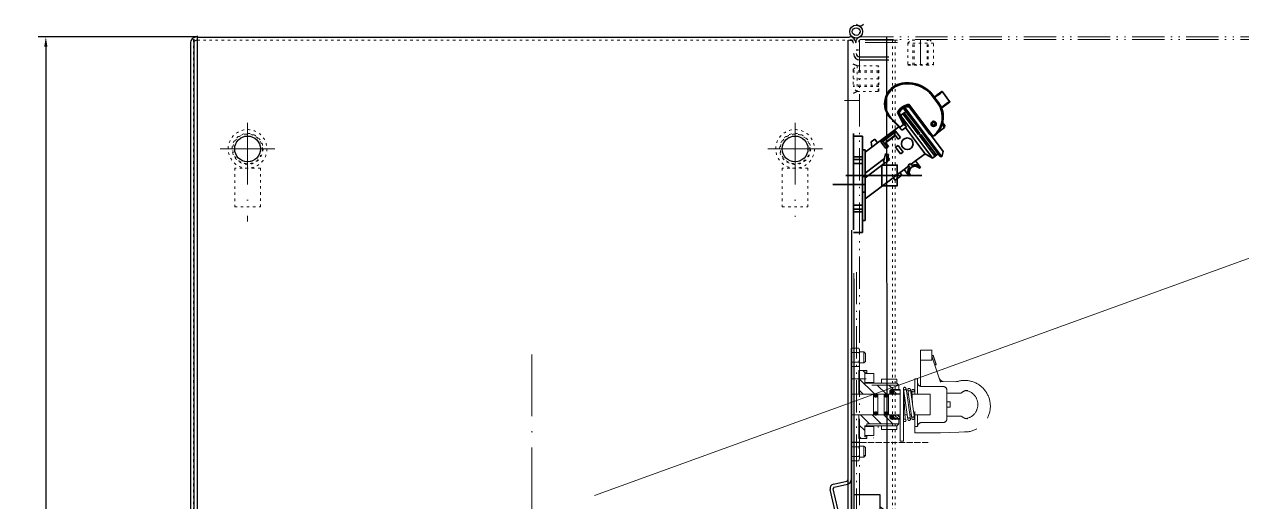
# Model space of a CAD drawing. Header units: millimetres. Extents: x 13152 to 35294, y -6229 to 14001.
# Drawn here: x 29974 to 30918, y 11941 to 12312 of the extents above; entities that cross this region are included whole.
import ezdxf

# ---------------------------------------------------------------- set-up
doc = ezdxf.new("R2010")
doc.units = ezdxf.units.MM
doc.header["$LTSCALE"] = 4
for name, pattern in [('5 双点画线', [10.5, 6.25, -1.25, 0.25, -1.25, 0.25, -1.25]), ('ACAD_ISO02W100', [15, 12, -3]), ('ACAD_ISO03W100', [1.18, 0.47, -0.71]), ('ACAD_ISO10W100', [18, 12, -3, 0, -3])]:
    doc.linetypes.add(name, pattern=pattern)
for name, color, linetype in [('1', 12, 'Continuous'), ('10', 1, 'Continuous'), ('器身绝缘0', 4, 'Continuous')]:
    doc.layers.add(name, color=color, linetype=linetype)
for name, color, linetype, lineweight in [('标注、文本', 3, 'Continuous', 25), ('粗实线', 4, 'Continuous', 53), ('铁心', 3, 'Continuous', 0)]:
    doc.layers.add(name, color=color, linetype=linetype, lineweight=lineweight)
doc.styles.add('TH_GBDIM', font='romans.shx', dxfattribs={"width": 0.8, "bigfont": 'gbcbig.shx'})
doc.dimstyles.new('TH_GBDIM1', dxfattribs={"dimscale": 3, "dimtxt": 3.5, "dimasz": 2.5, "dimexe": 2, "dimexo": 0, "dimgap": 1.5, "dimtad": 1, "dimdec": 1, "dimzin": 0, "dimdsep": 46, "dimtxsty": 'TH_GBDIM', "dimcen": 2.5, "dimclrd": 3, "dimclre": 256, "dimclrt": 2, "dimadec": 0, "dimazin": 0, "dimtfac": 0.714286, "dimtdec": 1, "dimtmove": 0, "dimatfit": 3, "dimfxl": 0, "dimtzin": 0, "dimlwd": -1, "dimlwe": -1, "dimarcsym": 0})
pattern_1 = [(135, (75926.2069, -165104.8281), (0.56126601, 0.56126601), []), (45, (75926.2069, -165104.8281), (1.68379802, 0.56126601), [1.984375, -1.190625])]

# ---------------------------------------------------------------- blocks, each defined once
blk = doc.blocks.new('*D253')
at = {"layer": 'Defpoints', "color": 0}
for p in [(30107.87, 12301.99), (29990.8, 11352.11), (30107.87, 11352.11)]:
    blk.add_point(p, dxfattribs=at)
at = {"layer": '标注、文本'}
for p, q in [((30107.87, 12301.99), (29984.8, 12301.99)), ((30107.87, 11352.11), (29984.8, 11352.11))]:
    blk.add_line(p, q, dxfattribs=at)
at = {"layer": '标注、文本', "color": 3}
blk.add_line((29990.8, 12294.49), (29990.8, 11359.61), dxfattribs=at)
for points in [[(29989.55, 12294.49), (29992.05, 12294.49), (29990.8, 12301.99)], [(29989.55, 11359.61), (29992.05, 11359.61), (29990.8, 11352.11)]]:
    blk.add_solid(points, dxfattribs=at)
at = {"layer": '标注、文本', "color": 2, "insert": (29981.05, 11827.05), "char_height": 10.5, "attachment_point": 5, "rotation": 90, "style": 'TH_GBDIM'}
blk.add_mtext('950', dxfattribs=at)
blk = doc.blocks.new('m123')
at = {"layer": '标注、文本'}
for p, q in [((42662.81, 11135.56), (42662.81, 11039.45)), ((42662.81, 11135.56), (42682.81, 11135.56)), ((42682.81, 11135.56), (42682.81, 11039.45)), ((42704.31, 11109.75), (42682.81, 11126.05)), ((42704.31, 11105.75), (42704.31, 11109.75)), ((42711.31, 11111.09), (42723.31, 11111.09)), ((42711.31, 11111.09), (42711.31, 11084.41)), ((42723.31, 11113.63), (42723.31, 11081.88)), ((42723.31, 11113.63), (42948.31, 11113.63)), ((42740.31, 11113.63), (42740.31, 11081.88)), ((42763.31, 11113.63), (42763.31, 11081.88)), ((42948.31, 11113.63), (42948.31, 11081.88)), ((42704.31, 11105.75), (42751.81, 11105.75)), ((42704.31, 11105.75), (42704.31, 11089.75)), ((42704.31, 11104.25), (42753.31, 11104.25)), ((42709.31, 11105.75), (42709.31, 11089.75)), ((42751.81, 11105.75), (42751.81, 11089.75)), ((42751.81, 11105.75), (42753.31, 11104.25)), ((42753.31, 11104.25), (42753.31, 11091.25)), ((42704.31, 11091.25), (42753.31, 11091.25)), ((42704.31, 11089.75), (42751.81, 11089.75)), ((42704.31, 11089.75), (42704.31, 11085.75)), ((42751.81, 11089.75), (42753.31, 11091.25)), ((42704.31, 11085.75), (42682.81, 11069.45)), ((42711.31, 11084.41), (42723.31, 11084.41)), ((42723.31, 11081.88), (42948.31, 11081.88)), ((42662.81, 11039.45), (42682.81, 11039.45))]:
    blk.add_line(p, q, dxfattribs=at)
at = {"layer": '标注、文本', "color": 2, "linetype": 'ACAD_ISO03W100', "lineweight": 18}
for p, q in [((42732.31, 11113.63), (42732.31, 11105.75)), ((42733.81, 11113.63), (42733.81, 11105.75)), ((42746.81, 11113.63), (42746.81, 11105.75)), ((42748.31, 11113.63), (42748.31, 11105.75)), ((42772.91, 11113.63), (42772.91, 11103.75)), ((42774.41, 11113.63), (42774.41, 11105.35)), ((42787.41, 11113.63), (42787.41, 11105.35)), ((42788.91, 11113.63), (42788.91, 11103.75)), ((42798.31, 11113.63), (42798.31, 11103.75)), ((42799.81, 11113.63), (42799.81, 11105.35)), ((42812.81, 11113.63), (42812.81, 11105.35)), ((42814.31, 11113.63), (42814.31, 11103.75)), ((42823.71, 11113.63), (42823.71, 11103.75)), ((42825.21, 11113.63), (42825.21, 11105.35)), ((42838.21, 11113.63), (42838.21, 11105.35)), ((42839.71, 11113.63), (42839.71, 11103.75)), ((42849.11, 11113.63), (42849.11, 11103.75)), ((42850.61, 11113.63), (42850.61, 11105.35)), ((42863.61, 11113.63), (42863.61, 11105.35)), ((42865.11, 11113.63), (42865.11, 11103.75)), ((42874.51, 11113.63), (42874.51, 11103.75)), ((42876.01, 11113.63), (42876.01, 11105.35)), ((42889.01, 11113.63), (42889.01, 11105.35)), ((42890.51, 11113.63), (42890.51, 11103.75)), ((42899.91, 11113.63), (42899.91, 11103.75)), ((42901.41, 11113.63), (42901.41, 11105.35)), ((42914.41, 11113.63), (42914.41, 11105.35)), ((42915.91, 11113.63), (42915.91, 11103.75)), ((42925.31, 11113.63), (42925.31, 11103.75)), ((42926.81, 11113.63), (42926.81, 11105.35)), ((42939.81, 11113.63), (42939.81, 11105.35)), ((42941.31, 11113.63), (42941.31, 11103.75))]:
    blk.add_line(p, q, dxfattribs=at)
at = {"layer": '标注、文本', "color": 1, "linetype": 'ACAD_ISO10W100', "lineweight": 18}
for p, q in [((42780.91, 11113.63), (42780.91, 11081.88)), ((42806.31, 11113.63), (42806.31, 11081.88)), ((42831.71, 11113.63), (42831.71, 11081.88)), ((42857.11, 11113.63), (42857.11, 11081.88)), ((42882.51, 11113.63), (42882.51, 11081.88)), ((42907.91, 11113.63), (42907.91, 11081.88)), ((42933.31, 11113.63), (42933.31, 11081.88)), ((42662.81, 11097.75), (42753.31, 11097.75)), ((42723.31, 11097.75), (42948.31, 11097.75))]:
    blk.add_line(p, q, dxfattribs=at)
at = {"layer": '标注、文本'}
for centre in [(42780.91, 11097.75), (42806.31, 11097.75), (42831.71, 11097.75), (42857.11, 11097.75), (42882.51, 11097.75), (42907.91, 11097.75), (42933.31, 11097.75)]:
    blk.add_circle(centre, 10, dxfattribs=at)
blk = doc.blocks.new('A$C200A7939')
at = {"layer": '粗实线', "lineweight": 30}
for p, q in [((53.97, 115.63), (53.85, 115.85)), ((73.62, 110.49), (73.49, 110.71)), ((75.54, 109.03), (75.32, 109.25)), ((81.19, 100.54), (76.22, 107.14)), ((76.61, 107.46), (76.49, 107.69)), ((78.39, 105.16), (76.49, 107.69)), ((76.61, 107.46), (81.58, 100.87)), ((76.65, 107.7), (78.55, 105.17)), ((76.86, 107.48), (76.65, 107.7)), ((76.86, 107.48), (81.83, 100.88)), ((78.55, 105.17), (78.39, 105.16)), ((90.54, 101.75), (84.94, 109.17)), ((55.26, 97.21), (55.17, 96.07)), ((69.16, 77.5), (55.17, 96.07)), ((69.96, 78.1), (55.47, 97.33)), ((59.28, 97.23), (55.83, 97.52)), ((75.15, 76.19), (58.36, 98.44)), ((58.8, 99.51), (77.31, 74.97)), ((72.6, 80.08), (59.7, 97.19)), ((79.68, 103.67), (79.52, 103.66)), ((81.47, 101.08), (79.52, 103.66)), ((79.68, 103.67), (81.63, 101.09)), ((81.58, 100.87), (81.47, 101.08)), ((81.83, 100.88), (81.63, 101.09)), ((83.14, 98.43), (83.03, 98.64)), ((90.51, 101.11), (84.48, 96.63)), ((42.06, 92.46), (42.18, 92.23)), ((52.81, 80.26), (44.69, 88.78)), ((45.06, 89.1), (52.08, 81.75)), ((54.76, 83.77), (50.02, 93.07)), ((51.13, 93.09), (56.58, 82.4)), ((51.34, 93.11), (51.17, 93.1)), ((56.61, 82.41), (51.17, 93.1)), ((52.51, 90.81), (51.34, 93.11)), ((51.38, 93.11), (51.36, 93.13)), ((51.38, 93.11), (52.54, 90.83)), ((56.73, 93.99), (52.37, 90.7)), ((52.37, 90.7), (73.59, 62.55)), ((54.34, 92.18), (55.41, 92.98)), ((54.34, 92.18), (66.47, 76.09)), ((55.29, 90.92), (56.36, 91.73)), ((55.41, 92.98), (67.54, 76.9)), ((59.11, 88.08), (58.04, 87.27)), ((86.74, 82.92), (84.96, 85.28)), ((16, 76.76), (16, 2)), ((51.11, 82.05), (34.7, 69.69)), ((37.09, 70.68), (48.27, 79.11)), ((38.39, 71.28), (46.77, 77.6)), ((47.21, 77.02), (38.82, 70.7)), ((46.81, 77.55), (46.77, 77.6)), ((46.81, 77.55), (48.49, 78.81)), ((46.94, 77.37), (46.81, 77.55)), ((48.62, 78.64), (46.94, 77.37)), ((50.72, 72.36), (46.94, 77.37)), ((48.27, 79.11), (48.49, 78.81)), ((48.49, 78.81), (48.62, 78.64)), ((48.62, 78.64), (52.4, 73.63)), ((52.08, 81.75), (54.76, 83.77)), ((53.69, 79.39), (56.88, 81.79)), ((56.33, 81.37), (62.84, 72.73)), ((66.47, 76.09), (67.54, 76.9)), ((67.07, 75.29), (68.14, 76.1)), ((68.14, 76.1), (80.26, 60.01)), ((83.15, 58.93), (69.16, 77.5)), ((84.63, 58.64), (69.96, 78.1)), ((85.49, 62.98), (72.6, 80.08)), ((79.87, 75.84), (79.77, 75.95)), ((81.1, 77.42), (86.54, 81.52)), ((84.62, 84.07), (86.54, 81.52)), ((86.54, 81.52), (86.74, 82.92)), ((16, 74.76), (23, 74.76)), ((23, 74.76), (23, 58.67)), ((30.23, 66.31), (25, 62.37)), ((29.73, 70.34), (32.59, 72.49)), ((30.23, 66.3), (29.73, 70.34)), ((30.23, 66.3), (34.71, 69.68)), ((34.71, 69.68), (32.59, 72.49)), ((37.09, 70.68), (37.29, 70.41)), ((37.29, 70.41), (38.4, 71.26)), ((37.42, 70.24), (37.29, 70.41)), ((38.54, 71.08), (37.42, 70.24)), ((37.42, 70.24), (41.21, 65.2)), ((38.39, 71.28), (38.4, 71.26)), ((38.4, 71.26), (38.54, 71.08)), ((38.54, 71.08), (42.33, 66.04)), ((40.77, 69.78), (48.35, 75.5)), ((43.13, 66.65), (40.77, 69.78)), ((40.89, 69.62), (48.47, 75.34)), ((42.33, 66.04), (43.13, 66.65)), ((50.67, 67.63), (48.68, 66.13)), ((48.68, 66.13), (52.59, 60.94)), ((54.59, 62.44), (50.67, 67.63)), ((50.72, 72.36), (52.4, 73.63)), ((62.84, 72.73), (71.56, 61.15)), ((67.07, 75.29), (79.19, 59.2)), ((76.96, 74.29), (77.86, 74.97)), ((23, 58.67), (16, 58.67)), ((16, 56.75), (23, 56.75)), ((23, 64.08), (25, 64.08)), ((23, 56.75), (23, 58.67)), ((23, 53.47), (23, 56.75)), ((25, 64.08), (25, 43.35)), ((39.94, 57.35), (25, 46.1)), ((40.78, 61.02), (39.32, 54.68)), ((43.22, 60.45), (40.78, 61.02)), ((41.21, 65.2), (42.33, 66.04)), ((41.76, 54.12), (43.22, 60.45)), ((42, 55.15), (44.03, 56.68)), ((42.74, 58.39), (44.03, 56.68)), ((52.59, 60.94), (54.59, 62.44)), ((64.15, 55.57), (71.56, 61.15)), ((71.56, 61.15), (77.23, 57.72)), ((73.59, 62.55), (77.23, 57.72)), ((73.59, 62.55), (73.59, 62.55)), ((75.49, 64.11), (76.56, 64.92)), ((77.23, 57.72), (81.59, 61.01)), ((78.24, 60.46), (79.31, 61.27)), ((79.19, 59.2), (80.26, 60.01)), ((83.15, 58.93), (84.63, 58.64)), ((84.63, 58.64), (85.49, 62.98)), ((16, 53.47), (23, 53.47)), ((23, 53.47), (23, 21.29)), ((25, 42.34), (40.9, 54.32)), ((39.32, 54.68), (41.76, 54.12)), ((52.09, 46.48), (55.37, 48.95)), ((55.34, 48.99), (58.85, 51.63)), ((59.22, 43.83), (55.34, 48.99)), ((58.42, 52.21), (60.18, 53.53)), ((58.42, 52.21), (59.49, 50.79)), ((61.25, 52.11), (60.18, 53.53)), ((60.61, 52.96), (64.12, 55.61)), ((68, 50.45), (64.12, 55.61)), ((67.48, 50.06), (68, 50.45)), ((69, 44.35), (10, 44.35)), ((23, 43.35), (25, 43.35)), ((25, 31.41), (25, 43.35)), ((25, 26.06), (46.82, 42.51)), ((46.8, 42.53), (52.07, 46.51)), ((48.33, 40.51), (46.8, 42.53)), ((53.6, 44.48), (48.33, 40.51)), ((53.6, 44.48), (52.07, 46.51)), ((59.22, 43.83), (59.74, 44.23)), ((25, 37.38), (0, 37.38)), ((25, 31.41), (23, 31.41)), ((25, 31.41), (25, 9.38)), ((23, 21.29), (16, 21.29)), ((23, 18.01), (23, 21.29)), ((16, 18.01), (23, 18.01)), ((16, 16.09), (23, 16.09)), ((23, 16.09), (23, 18.01)), ((23, 16.09), (23, 0)), ((23, 0), (16, 0)), ((23, 9.38), (25, 9.38))]:
    blk.add_line(p, q, dxfattribs=at)
blk.add_lwpolyline([(38, 52.35), (50, 52.35), (50, 36.35), (38, 36.35)], close=True, dxfattribs=at)
at = {"layer": '粗实线', "lineweight": 30, "extrusion": (0, 0, -1)}
blk.add_circle((-78.17, 84.32), 2, dxfattribs=at)
at = {"layer": '粗实线', "lineweight": 30}
for centre, radius in [((78.17, 84.32), 1.13), ((57.72, 68.88), 4.5)]:
    blk.add_circle(centre, radius, dxfattribs=at)
for centre, radius, start, end in [((63.61, 47.14), 5.5, 138.53696, 217), ((63.61, 47.14), 5.5, 37, 115.46304), ((67.18, 50.46), 0.5, 222.89461, 307), ((59.44, 44.63), 0.5, 307, 31.10539)]:
    blk.add_arc(centre, radius, start, end, dxfattribs=at)
at = {"layer": '粗实线', "lineweight": 30, "extrusion": (0, 0, -1)}
blk.add_arc((-63.61, 47.14), 4.37, 328.89461, 137.10539, dxfattribs=at)
at = {"layer": '粗实线', "lineweight": 30}
for centre, major_axis, ratio, start_param, end_param in [((56.27, 99.81), (-14.09, -7.58), 0.99884, 4.363996, 6.551417), ((56.15, 100.04), (14.09, 7.58), 0.99884, 1.222403, 3.141558), ((56.28, 99.79), (13.65, 7.34), 0.99884, 1.222403, 3.409825), ((57.59, 90.15), (22.9, 12.31), 0.99884, 0.41949, 1.222403), ((57.71, 89.93), (-22.9, -12.31), 0.99884, 3.561083, 4.363996), ((54.04, 115.13), (0.072, -0.495), 0.016437, 1.52552, 3.096316), ((57.72, 89.91), (22.46, 12.08), 0.99884, 0.41949, 1.222403), ((57.75, 90.16), (18.61, 18.16), 0.998343, 0.13937, 0.871114), ((73.31, 110.09), (-0.306, -0.396), 0.043972, 1.551165, 3.121962), ((63.84, 97.81), (13.65, 7.34), 0.99884, 0.152631, 0.41949), ((63.71, 98.06), (14.09, 7.58), 0.99884, 0.15263, 0.41949), ((73.05, 109.93), (-0.612, -0.791), 0.056989, 3.133584, 3.6194), ((63.83, 97.83), (-14.09, -7.58), 0.99884, 3.294223, 3.561083), ((63.87, 98.07), (11.45, 11.17), 0.998343, 6.155695, 6.422555), ((64.08, 97.85), (11.45, 11.17), 0.998343, 6.155695, 6.283216), ((76.21, 107.16), (-0.399, -0.301), 0.047588, 1.564147, 3.1339), ((75.85, 107.1), (-0.799, -0.601), 0.05708, 3.159746, 3.671896), ((70.67, 99.04), (13.66, 10.29), 0.004763, -0.944344, -0.057398), ((70.97, 98.64), (13.98, 10.53), 0.004753, 5.322503, 6.287199), ((61.02, 87.28), (-10.96, -5.89), 0.99884, 4.39833, 5.304677), ((60.99, 87.32), (10.08, 5.42), 0.99884, 1.309893, 2.118457), ((61.21, 87.08), (-0.82, 11.68), 0.999962, 0.172283, 0.96125), ((61.38, 87.09), (-0.82, 11.68), 0.999962, 0.481281, 0.96125), ((61.24, 87.34), (-8.19, -7.99), 0.998343, 4.602073, 4.979929), ((61.38, 87.09), (-0.82, 11.68), 0.999962, 0.188779, 0.405853), ((61.24, 87.34), (-8.19, -7.99), 0.998343, 4.191387, 4.291709), ((66.42, 89.41), (16.29, 8.76), 0.99884, 4.89389, 6.435766), ((66.41, 89.43), (-16.73, -9), 0.99884, 1.848722, 3.294173), ((81.18, 100.57), (-0.399, -0.301), 0.047588, 1.563859, 3.1339), ((80.83, 100.49), (-0.799, -0.602), 0.004753, 3.156454, 3.668086), ((76.57, 91.21), (-13.98, -10.53), 0.004753, 3.1467, 4.123831), ((66.66, 89.45), (13.6, 13.27), 0.998343, 5.276241, 5.892279), ((45.05, 89.12), (0.362, 0.345), 0.046425, 3.128817, 4.699614), ((70.97, 98.64), (13.98, 10.53), 0.004753, 2.946494, 3.582151), ((70.67, 99.04), (-13.58, -10.23), 0.004753, 0.026533, 0.373337), ((66.66, 89.45), (13.6, 13.27), 0.998343, 4.710195, 4.850406), ((77.56, 77.95), (2.64, 1.42), 0.99884, 4.135252, 4.354564), ((77.81, 77.97), (-2.15, -2.1), 0.998343, 0.817037, 0.867657)]:
    blk.add_ellipse(centre, major_axis=major_axis, ratio=ratio, start_param=start_param, end_param=end_param, dxfattribs=at)
at = {"layer": '粗实线', "lineweight": 30, "extrusion": (0, 0, -1)}
for centre, major_axis, ratio, start_param, end_param in [((77.17, 105.35), (-1.39, 0.18), 0.001239, 3.147709, 3.666537), ((78.63, 103.41), (-1.06, -0.26), 0.001376, 2.614119, 3.133686), ((66.29, 89.64), (11.36, -15.26), 0.998745, 4.706556, 4.859166), ((66.45, 89.66), (11.11, -15.44), 0.99877, 4.690072, 5.567381), ((70.45, 85.56), (-15.47, -11.35), 0.089062, 2.738165, 2.767688), ((51.61, 81.57), (-2.08, 2.19), 0.012676, 3.143075, 4.080568), ((55.5, 84.51), (1.38, -2.71), 0.00104, 5.600881, 6.283298)]:
    blk.add_ellipse(centre, major_axis=major_axis, ratio=ratio, start_param=start_param, end_param=end_param, dxfattribs=at)
at = {"layer": '粗实线', "lineweight": 30}
for points, knots in [([(84.94, 109.17), (84.93, 109.18), (84.89, 109.25), (84.78, 109.32), (84.64, 109.37), (84.52, 109.38), (84.44, 109.36), (84.37, 109.34), (84.33, 109.33), (84.31, 109.32), (84.31, 109.31)], [0, 0, 0, 0, 0.060474, 0.246886, 0.39669, 0.524783, 0.633814, 0.728275, 0.835523, 1, 1, 1, 1]), ([(58.36, 98.44), (58.37, 98.44), (58.38, 98.47), (58.44, 98.58), (58.47, 98.67), (58.6, 98.98), (58.7, 99.24), (58.8, 99.51)], [0, 0, 0, 0, 0.25, 0.25, 0.5, 0.5, 1, 1, 1, 1]), ([(81.21, 101.71), (81.4, 101.51), (81.57, 101.3), (82, 100.78), (82.24, 100.46), (82.7, 99.82), (82.92, 99.5), (83.55, 98.5), (83.93, 97.81), (84.26, 97.1)], [0, 0, 0, 0, 0.149275, 0.149275, 0.361956, 0.361956, 0.574638, 0.574638, 1, 1, 1, 1]), ([(84.48, 96.63), (84.48, 96.63), (84.47, 96.64), (84.45, 96.68), (84.44, 96.71), (84.4, 96.8), (84.37, 96.85), (84.32, 96.97), (84.29, 97.03), (84.26, 97.1)], [0, 0, 0, 0, 0.25, 0.25, 0.5, 0.5, 0.75, 0.75, 1, 1, 1, 1]), ([(90.51, 101.11), (90.51, 101.11), (90.52, 101.11), (90.54, 101.14), (90.59, 101.21), (90.63, 101.32), (90.65, 101.47), (90.62, 101.62), (90.57, 101.7), (90.54, 101.74)], [0, 0, 0, 0, 0.044869, 0.213016, 0.339629, 0.479509, 0.658519, 0.857969, 1, 1, 1, 1]), ([(51.13, 93.09), (51.13, 93.09), (51.1, 93.08), (50.98, 93.07), (50.89, 93.07), (50.58, 93.07), (50.3, 93.07), (50.02, 93.07)], [0, 0, 0, 0, 0.25, 0.25, 0.5, 0.5, 1, 1, 1, 1]), ([(52.81, 80.26), (52.73, 80.35), (52.66, 80.45), (52.52, 80.68), (52.46, 80.8), (52.34, 81.06), (52.29, 81.19), (52.18, 81.47), (52.13, 81.61), (52.08, 81.75)], [0, 0, 0, 0, 0.25, 0.25, 0.5, 0.5, 0.75, 0.75, 1, 1, 1, 1]), ([(56.58, 82.4), (56.51, 82.53), (56.41, 82.65), (56.15, 82.88), (56, 82.99), (55.67, 83.22), (55.5, 83.33), (55.13, 83.55), (54.95, 83.66), (54.76, 83.77)], [0, 0, 0, 0, 0.25, 0.25, 0.5, 0.5, 0.75, 0.75, 1, 1, 1, 1]), ([(77.97, 74.99), (78.13, 75.01), (78.29, 75.04), (78.6, 75.14), (78.75, 75.21), (79.03, 75.35), (79.16, 75.43), (79.41, 75.62), (79.53, 75.72), (79.64, 75.83)], [0, 0, 0, 0, 0.25, 0.25, 0.5, 0.5, 0.75, 0.75, 1, 1, 1, 1]), ([(78.21, 75), (78.37, 75.02), (78.53, 75.06), (78.84, 75.16), (78.99, 75.22), (79.27, 75.37), (79.4, 75.45), (79.65, 75.63), (79.76, 75.73), (79.87, 75.84)], [0, 0, 0, 0, 0.25, 0.25, 0.5, 0.5, 0.75, 0.75, 1, 1, 1, 1]), ([(77.31, 74.97), (77.08, 74.99), (76.86, 75.04), (76.48, 75.16), (76.33, 75.22), (76.18, 75.3)], [0, 0, 0, 0, 0.564466, 0.564466, 1, 1, 1, 1])]:
    blk.add_open_spline(points, degree=3, knots=knots, dxfattribs=at)
blk = doc.blocks.new('jjsiieiekjnnm')
at = {"linetype": 'ACAD_ISO02W100', "lineweight": 13}
h = blk.add_hatch(dxfattribs=at)
h.set_pattern_fill('ANSI31', color=2, scale=2, angle=360, style=0)
h.set_pattern_definition([(45, (48120.354, -165383.168), (-4.490128, 4.490128), [])])
h.paths.add_polyline_path([(65904.39, -161943.76), (65925.39, -161943.76), (65925.39, -161942.26), (65930.89, -161942.26), (65930.89, -161933.76), (65929.39, -161933.76), (65929.39, -161932.76), (65935.39, -161932.76), (65935.39, -161950.76), (65934.83, -161950.76), (65923.12, -161950.76, 0.333333), (65921.62, -161950.76), (65914.82, -161950.76, 0.333333), (65913.32, -161950.76), (65912.49, -161950.76), (65911.39, -161950.76), (65911.39, -161948.26), (65910.39, -161947.26), (65904.39, -161947.26)])
h.paths.add_polyline_path([(65911.39, -161966.76), (65913.32, -161966.76, 0.333333), (65914.82, -161966.76), (65919.52, -161966.76), (65921.62, -161966.76, 0.333333), (65923.12, -161966.76), (65934.82, -161966.76), (65935.39, -161966.76), (65935.39, -161984.81), (65929.39, -161984.81), (65929.39, -161983.76), (65930.89, -161983.76), (65930.89, -161975.26), (65929.39, -161975.26), (65929.39, -161973.76), (65904.39, -161973.76), (65904.39, -161970.26), (65910.39, -161970.26), (65911.39, -161969.26)])
h = blk.add_hatch(dxfattribs=at)
h.set_pattern_fill('ANSI31', color=2, scale=2, angle=450, style=0)
h.set_pattern_definition([(45, (75926.207, -165104.828), (4.490128, -4.490128), [])])
h.paths.add_polyline_path([(65908.59, -161947.76), (65903.39, -161947.76), (65903.39, -161950.56), (65908.59, -161950.56), (65908.59, -161949.26)])
h = blk.add_hatch(dxfattribs=at)
h.set_pattern_fill('ANSI31', color=2, scale=1.5, angle=450, style=0)
h.set_pattern_definition([(45, (75926.207, -165104.828), (3.367596, -3.367596), [])])
h.paths.add_polyline_path([(65908.59, -161947.76), (65903.39, -161947.76), (65903.39, -161950.56), (65908.59, -161950.56), (65908.59, -161949.26)])
h = blk.add_hatch(dxfattribs=at)
h.set_pattern_fill('ANSI38', color=2, scale=0.25, angle=360, style=0)
h.set_pattern_definition(pattern_1)
h.paths.add_polyline_path([(65911.39, -161949.26, 1), (65908.59, -161949.26, 1)])
h = blk.add_hatch(dxfattribs=at)
h.set_pattern_fill('ANSI31', color=2, scale=0.5, angle=450, style=0)
h.set_pattern_definition([(45, (75926.2069, -165104.8281), (1.12253202, -1.12253202), [])])
h.paths.add_polyline_path([(65908.59, -161969.76), (65908.59, -161966.96), (65903.39, -161966.96), (65903.39, -161969.76)])
h = blk.add_hatch(dxfattribs=at)
h.set_pattern_fill('ANSI38', color=2, scale=0.25, angle=360, style=0)
h.set_pattern_definition(pattern_1)
h.paths.add_polyline_path([(65911.39, -161968.26, 1), (65908.59, -161968.26, 1)])
at = {"color": 2, "linetype": 'ACAD_ISO02W100', "lineweight": 13}
for p, q in [((65878.88, -161916.67), (65878.88, -161921.37)), ((65878.88, -161916.67), (65887.66, -161916.67)), ((65887.66, -161916.67), (65887.66, -161944.73)), ((65878.88, -161921.37), (65872.18, -161941.37)), ((65877.93, -161921.05), (65875.58, -161928.05)), ((65877.94, -161920.51), (65875.6, -161927.51)), ((65876.54, -161927.83), (65875.6, -161927.51)), ((65876.66, -161924.34), (65876.83, -161924.34)), ((65878.88, -161921.37), (65877.93, -161921.05)), ((65878.89, -161920.83), (65877.94, -161920.51)), ((65878.88, -161921.37), (65878.88, -161924.34)), ((65878.88, -161924.34), (65887.66, -161924.34)), ((65876.53, -161928.37), (65875.58, -161928.05)), ((65923.89, -161934.76), (65923.89, -161941.76)), ((65923.89, -161934.76), (65930.89, -161934.76)), ((65923.89, -161934.76), (65923.89, -161936.26)), ((65929.39, -161932.46), (65935.39, -161932.46)), ((65929.39, -161932.46), (65929.39, -161933.76)), ((65930.89, -161933.76), (65929.39, -161933.76)), ((65929.39, -161933.76), (65929.39, -161934.76)), ((65930.89, -161942.26), (65930.89, -161933.76)), ((65930.89, -161934.76), (65930.89, -161942.26)), ((65935.39, -161932.46), (65935.39, -161950.76)), ((65872.19, -161940.83), (65858.34, -161941.31)), ((65886.89, -161944.83), (65870.19, -161944.83)), ((65889.89, -161938.83), (65889.89, -161939.83)), ((65889.89, -161938.83), (65889.89, -161950.76)), ((65892.19, -161938.83), (65889.89, -161938.83)), ((65892.19, -161938.83), (65892.19, -161950.76)), ((65895.49, -161970.06), (65898.91, -161946.44)), ((65900.89, -161946.62), (65897.48, -161970.24)), ((65900.89, -161946.26), (65899.47, -161970.06)), ((65904.39, -161943.76), (65905.89, -161942.26)), ((65904.39, -161947.26), (65904.39, -161943.76)), ((65904.39, -161943.76), (65925.39, -161943.76)), ((65905.89, -161942.26), (65905.89, -161939.26)), ((65917.89, -161939.26), (65905.89, -161939.26)), ((65930.89, -161942.26), (65905.89, -161942.26)), ((65917.89, -161939.26), (65917.89, -161942.26)), ((65923.89, -161942.26), (65917.89, -161942.26)), ((65923.89, -161941.76), (65923.89, -161942.26)), ((65923.89, -161941.76), (65930.89, -161941.76)), ((65923.89, -161942.26), (65930.89, -161942.26)), ((65940.66, -161938.84), (65929.91, -161938.84)), ((65856.19, -161949.9), (65867.19, -161949.9)), ((65867.19, -161947.83), (65867.19, -161955.33)), ((65867.19, -161954.63), (65867.19, -161969.83)), ((65880.19, -161950.76), (65895.01, -161950.76)), ((65880.19, -161950.76), (65880.19, -161966.73)), ((65895.49, -161947.33), (65892.43, -161969.42)), ((65893.94, -161958.49), (65894.43, -161948.04)), ((65897.49, -161947.29), (65894.43, -161969.48)), ((65897.01, -161950.76), (65898.28, -161950.76)), ((65900.29, -161950.76), (65900.89, -161950.76)), ((65900.89, -161947.26), (65900.89, -161966.72)), ((65904.39, -161947.26), (65903.39, -161947.26)), ((65903.39, -161947.26), (65903.39, -161950.76)), ((65908.59, -161947.76), (65903.39, -161947.76)), ((65908.59, -161950.56), (65903.39, -161950.56)), ((65903.39, -161950.76), (65914.54, -161950.76)), ((65903.39, -161950.76), (65903.39, -161966.72)), ((65910.39, -161947.26), (65904.39, -161947.26)), ((65908.59, -161950.76), (65908.59, -161947.26)), ((65908.59, -161949.26), (65908.59, -161950.76)), ((65911.39, -161948.26), (65910.39, -161947.26)), ((65911.39, -161950.76), (65911.39, -161948.26)), ((65933.39, -161950.76), (65911.39, -161950.76)), ((65912.42, -161950.76), (65912.42, -161952.76)), ((65912.42, -161952.76), (65912.42, -161964.76)), ((65915.72, -161952.76), (65912.42, -161952.76)), ((65932.99, -161950.76), (65912.49, -161950.76)), ((65914.07, -161950.76), (65912.84, -161951.99)), ((65915.01, -161950.94), (65913.25, -161952.7)), ((65913.33, -161950.76), (65913.34, -161950.76)), ((65918.33, -161950.76), (65913.33, -161950.76)), ((65913.34, -161950.76), (65914.54, -161951.97)), ((65913.7, -161952.25), (65914.22, -161952.76)), ((65914.31, -161952.76), (65914.06, -161953.01)), ((65914.3, -161950.53), (65914.07, -161950.76)), ((65914.22, -161952.76), (65914.42, -161952.96)), ((65915.32, -161951.75), (65914.31, -161952.76)), ((65919.52, -161950.76), (65914.52, -161950.76)), ((65919.52, -161950.76), (65914.52, -161950.76)), ((65914.54, -161952.86), (65914.58, -161952.86)), ((65914.82, -161951.13), (65915.31, -161951.62)), ((65915.72, -161950.76), (65915.72, -161952.76)), ((65915.72, -161952.76), (65915.72, -161964.76)), ((65920.72, -161950.76), (65920.72, -161952.76)), ((65920.72, -161952.76), (65920.72, -161964.76)), ((65920.72, -161952.76), (65924.02, -161952.76)), ((65921.12, -161951.81), (65922.07, -161952.76)), ((65921.92, -161950.76), (65921.14, -161951.54)), ((65923.05, -161950.76), (65921.34, -161952.47)), ((65921.4, -161950.97), (65921.84, -161951.41)), ((65933.63, -161950.76), (65921.63, -161950.76)), ((65922.17, -161952.76), (65921.98, -161952.95)), ((65922.07, -161952.76), (65922.32, -161953.01)), ((65923.56, -161951.37), (65922.17, -161952.76)), ((65922.2, -161950.64), (65922.32, -161950.76)), ((65922.32, -161950.76), (65923.52, -161951.97)), ((65922.68, -161952.25), (65923.16, -161952.73)), ((65934.82, -161950.76), (65922.82, -161950.76)), ((65934.82, -161950.76), (65922.82, -161950.76)), ((65923.08, -161950.73), (65923.05, -161950.76)), ((65924.02, -161950.76), (65924.02, -161952.76)), ((65924.02, -161952.76), (65924.02, -161964.76)), ((65936.02, -161950.76), (65934.83, -161950.76)), ((65940.66, -161950.76), (65937.22, -161950.76)), ((65937.52, -161950.76), (65940.66, -161950.76)), ((65940.66, -161950.76), (65937.52, -161950.76)), ((65867.19, -161956.74), (65864.66, -161956.74)), ((65864.66, -161956.74), (65864.66, -161958.74)), ((65864.66, -161960.74), (65864.66, -161958.74)), ((65867.19, -161960.74), (65864.66, -161960.74)), ((65892.19, -161966.13), (65892.19, -161964.13)), ((65912.42, -161964.76), (65912.42, -161966.76)), ((65915.72, -161964.76), (65912.42, -161964.76)), ((65913.54, -161964.76), (65912.87, -161965.43)), ((65914.66, -161964.76), (65913.01, -161966.41)), ((65913.74, -161964.56), (65913.54, -161964.76)), ((65913.68, -161964.57), (65913.87, -161964.76)), ((65913.7, -161965.72), (65914.74, -161966.76)), ((65915.24, -161965.31), (65913.78, -161966.76)), ((65913.87, -161964.76), (65914.54, -161965.44)), ((65914.54, -161964.63), (65914.58, -161964.63)), ((65914.73, -161964.7), (65914.66, -161964.76)), ((65915.72, -161964.76), (65915.72, -161966.76)), ((65920.72, -161964.76), (65920.72, -161966.76)), ((65920.72, -161964.76), (65924.02, -161964.76)), ((65922.52, -161964.76), (65921.17, -161966.11)), ((65921.19, -161965.35), (65922.4, -161966.56)), ((65923.38, -161965.02), (65921.64, -161966.76)), ((65921.68, -161964.72), (65921.73, -161964.76)), ((65921.73, -161964.76), (65921.84, -161964.88)), ((65922.72, -161964.56), (65922.52, -161964.76)), ((65922.62, -161964.54), (65922.85, -161964.76)), ((65922.68, -161965.72), (65923.42, -161966.45)), ((65922.85, -161964.76), (65923.52, -161965.44)), ((65924.02, -161964.76), (65924.02, -161966.76)), ((65856.06, -161967.86), (65867.19, -161967.86)), ((65886.89, -161972.83), (65870.19, -161972.83)), ((65880.19, -161966.73), (65892.8, -161966.72)), ((65889.89, -161975.83), (65889.89, -161966.73)), ((65892.19, -161966.13), (65892.19, -161977.83)), ((65892.19, -161966.72), (65892.19, -161980.83)), ((65894.81, -161966.72), (65895.98, -161966.72)), ((65897.99, -161966.72), (65899.67, -161966.72)), ((65900.89, -161966.72), (65900.89, -161987.13)), ((65903.39, -161966.72), (65914.54, -161966.71)), ((65903.39, -161966.72), (65903.39, -161970.26)), ((65903.39, -161966.72), (65903.39, -161987.13)), ((65908.59, -161966.96), (65903.39, -161966.96)), ((65908.59, -161969.76), (65903.39, -161969.76)), ((65910.39, -161970.26), (65903.39, -161970.26)), ((65904.39, -161973.76), (65904.39, -161970.26)), ((65904.39, -161973.76), (65929.39, -161973.76)), ((65905.89, -161975.26), (65904.39, -161973.76)), ((65908.59, -161966.76), (65908.59, -161970.26)), ((65908.59, -161970.26), (65908.59, -161966.76)), ((65910.39, -161970.26), (65911.39, -161969.26)), ((65911.39, -161969.26), (65911.39, -161966.76)), ((65933.39, -161966.76), (65911.39, -161966.76)), ((65932.99, -161966.76), (65912.49, -161966.76)), ((65912.84, -161965.98), (65913.42, -161966.56)), ((65919.52, -161966.76), (65914.52, -161966.76)), ((65919.52, -161966.76), (65914.52, -161966.76)), ((65914.54, -161966.71), (65940.66, -161966.71)), ((65914.74, -161966.76), (65914.78, -161966.79)), ((65920.72, -161966.76), (65915.72, -161966.76)), ((65922.76, -161966.76), (65922.52, -161967)), ((65923.61, -161965.91), (65922.76, -161966.76)), ((65934.82, -161966.76), (65922.82, -161966.76)), ((65934.82, -161966.76), (65922.82, -161966.76)), ((65936.02, -161966.76), (65924.02, -161966.76)), ((65924.32, -161966.76), (65925.16, -161966.76)), ((65924.32, -161966.76), (65925.16, -161966.76)), ((65929.39, -161975.26), (65929.39, -161973.76)), ((65932.99, -161966.76), (65935.32, -161966.76)), ((65936.02, -161966.76), (65934.83, -161966.76)), ((65935.39, -161985.06), (65935.39, -161966.76)), ((65940.66, -161966.76), (65937.22, -161966.76)), ((65940.66, -161966.76), (65937.52, -161966.76)), ((65937.52, -161966.76), (65940.66, -161966.76)), ((65872.19, -161980.83), (65850.81, -161980.09)), ((65851.52, -161980.1), (65851.52, -161980.12)), ((65872.19, -161980.83), (65889.89, -161980.83)), ((65889.89, -161975.83), (65892.19, -161975.83)), ((65892.19, -161980.83), (65889.89, -161980.83)), ((65892.19, -161980.83), (65889.89, -161980.83)), ((65905.89, -161975.26), (65905.89, -161978.26)), ((65930.89, -161975.26), (65905.89, -161975.26)), ((65917.87, -161978.26), (65905.89, -161978.26)), ((65917.87, -161975.26), (65917.87, -161978.26)), ((65923.89, -161975.26), (65923.89, -161982.76)), ((65923.89, -161975.26), (65923.89, -161982.76)), ((65923.89, -161975.76), (65930.89, -161975.76)), ((65923.89, -161981.26), (65923.89, -161982.76)), ((65923.89, -161982.76), (65930.89, -161982.76)), ((65929.39, -161985.06), (65929.39, -161982.76)), ((65930.89, -161983.76), (65929.39, -161983.76)), ((65930.89, -161975.26), (65930.89, -161982.76)), ((65930.89, -161983.76), (65930.89, -161975.26)), ((65900.89, -161987.13), (65903.39, -161987.13)), ((65924, -161984.73), (65923.89, -161984.73)), ((65929.39, -161985.06), (65935.39, -161985.06)), ((65929.39, -161985.06), (65935.39, -161985.06)), ((65929.39, -161985.06), (65935.39, -161985.06))]:
    blk.add_line(p, q, dxfattribs=at)
for centre, radius in [((65896.49, -161947.31), 1), ((65899.91, -161946.44), 1), ((65893.43, -161948.04), 1), ((65909.99, -161949.26), 1.4), ((65914.07, -161951.76), 1.25), ((65922.37, -161951.76), 1.25), ((65914.07, -161965.76), 1.25), ((65922.37, -161965.76), 1.25), ((65893.43, -161969.45), 1), ((65896.49, -161970.18), 1), ((65899.91, -161971.05), 1), ((65909.99, -161968.26), 1.4)]:
    blk.add_circle(centre, radius, dxfattribs=at)
for centre, radius, start, end in [((65853.5, -161960.1), 20, 70.00848, 270.0629), ((65850.64, -161944.92), 3, 276.36385, 276.36385), ((65870.19, -161947.83), 3, 90, 180), ((65870.01, -161937.91), 3, 271.97873, 341.47915), ((65886.89, -161941.83), 3, 270, 0), ((65854.19, -161958.83), 11, 96.36385, 180), ((65851.52, -161952.87), 5, 66.10934, 96.36385), ((65848.69, -161959.27), 12, 51.31781, 66.10934), ((65854.19, -161958.83), 11, 180.13882, 263.63615), ((65850.64, -161972.75), 3, 83.63615, 83.63615), ((65851.52, -161964.79), 5, 263.63615, 293.89066), ((65848.69, -161958.39), 12, 293.89066, 307.91175), ((65870.19, -161969.83), 3, 180, 270), ((65886.89, -161975.83), 3, 0, 90)]:
    blk.add_arc(centre, radius, start, end, dxfattribs=at)
at = {"layer": '1', "color": 2, "linetype": 'ACAD_ISO02W100', "lineweight": 13, "ltscale": 0.1}
blk.add_line((65881.66, -161988.23), (65940.66, -161988.23), dxfattribs=at)
at = {"layer": '10', "color": 2, "linetype": 'ACAD_ISO02W100', "lineweight": 13}
for p, q in [((65878.55, -161916.4), (65878.55, -161916.4)), ((65931.52, -161917.86), (65930.32, -161919.14)), ((65931.52, -161917.86), (65934.85, -161917.86)), ((65931.52, -161926.44), (65931.52, -161917.86)), ((65935.36, -161915.08), (65934.85, -161916.7)), ((65934.85, -161928.05), (65934.85, -161916.7)), ((65934.94, -161917.38), (65934.85, -161916.86)), ((65935.07, -161917.9), (65934.94, -161917.38)), ((65935.3, -161918.39), (65935.07, -161917.9)), ((65935.34, -161918.38), (65941.32, -161918.38)), ((65935.36, -161915.08), (65941.32, -161915.08)), ((65930.32, -161925.38), (65930.32, -161919.14)), ((65931.48, -161926.44), (65930.32, -161925.38)), ((65934.85, -161926.44), (65931.48, -161926.44)), ((65935.14, -161926.52), (65934.91, -161927.23)), ((65935.51, -161925.89), (65935.14, -161926.52)), ((65935.51, -161925.88), (65941.32, -161925.88)), ((65935.6, -161929.39), (65934.85, -161928.05)), ((65941.32, -161929.39), (65935.6, -161929.39)), ((65895.01, -161950.76), (65892.19, -161950.76)), ((65898.28, -161950.76), (65897.01, -161950.76)), ((65900.89, -161950.76), (65900.29, -161950.76)), ((65940.66, -161950.76), (65903.39, -161950.76)), ((65940.66, -161950.76), (65939.69, -161950.76)), ((65892.19, -161966.15), (65892.19, -161964.13)), ((65920.39, -161975.26), (65920.39, -161976.53)), ((65931.48, -161991.05), (65930.32, -161992.11)), ((65930.32, -161992.11), (65930.32, -161998.35)), ((65934.85, -161991.05), (65931.48, -161991.05)), ((65931.52, -161991.05), (65931.52, -161999.63)), ((65935.6, -161988.1), (65934.85, -161989.44)), ((65934.85, -161989.44), (65934.85, -162000.79)), ((65935.14, -161990.97), (65934.91, -161990.26)), ((65935.51, -161991.6), (65935.14, -161990.97)), ((65935.51, -161991.61), (65941.32, -161991.61)), ((65941.32, -161988.1), (65935.6, -161988.1)), ((65931.52, -161999.63), (65930.32, -161998.35)), ((65931.52, -161999.63), (65934.85, -161999.63)), ((65934.94, -162000.11), (65934.85, -162000.63)), ((65935.36, -162002.41), (65934.85, -162000.79)), ((65935.07, -161999.59), (65934.94, -162000.11)), ((65935.3, -161999.1), (65935.07, -161999.59)), ((65935.34, -161999.11), (65941.32, -161999.11)), ((65935.36, -162002.41), (65941.32, -162002.41))]:
    blk.add_line(p, q, dxfattribs=at)
for centre, start, end in [((65945.93, -161921.89), 161.674, 173.25166), ((65945.93, -161921.89), 186.74834, 200.9516), ((65945.93, -161995.6), 159.0484, 173.25166), ((65945.93, -161995.6), 186.74834, 198.326)]:
    blk.add_arc(centre, 11.16, start, end, dxfattribs=at)
at = {"layer": '器身绝缘0', "color": 2, "linetype": 'ACAD_ISO02W100', "lineweight": 13}
blk.add_line((65930.43, -161998.3), (65931.86, -161998.3), dxfattribs=at)
at = {"layer": '标注、文本', "color": 2, "linetype": 'ACAD_ISO02W100', "lineweight": 13}
blk.add_line((65941.32, -161915.08), (65941.32, -162002.41), dxfattribs=at)

msp = doc.modelspace()

# ---------------------------------------------------------------- linework, layer by layer
at = {"layer": '标注、文本', "color": 6, "linetype": '5 双点画线', "lineweight": 13}
for p, q in [((30621.79, 11518.62), (30621.79, 12309.61)), ((30651.02, 12299.65), (30621.7, 12299.65)), ((30623.02, 12302.14), (31140.37, 12302.14)), ((30623.02, 12300.14), (31140.37, 12300.14)), ((30651.02, 12297.65), (30621.02, 12297.65)), ((30617.37, 12118.61), (30617.37, 11487.11)), ((30619.37, 12119.61), (30619.37, 11487.11))]:
    msp.add_line(p, q, dxfattribs=at)
at = {"layer": '标注、文本', "color": 2, "linetype": 'ACAD_ISO03W100', "lineweight": 18}
for p, q in [((30105.37, 12299.93), (30105.37, 11357.11)), ((30108.21, 12299.48), (30614.51, 12299.48)), ((30647.37, 11518.62), (30647.37, 12302.14)), ((30649.37, 11518.62), (30649.37, 12302.14)), ((30659.02, 12297.14), (30662.02, 12300.14)), ((30676.02, 12300.14), (30662.02, 12300.14)), ((30663.02, 12280.14), (30663.02, 12300.14)), ((30664.02, 12280.14), (30664.02, 12300.14)), ((30674.02, 12280.14), (30674.02, 12300.14)), ((30675.02, 12280.14), (30675.02, 12300.14)), ((30676.02, 12300.14), (30679.02, 12297.14)), ((30659.02, 12297.14), (30659.02, 12280.64)), ((30679.02, 12297.14), (30659.02, 12297.14)), ((30679.02, 12280.64), (30679.02, 12297.14)), ((30616.76, 12276.64), (30619.76, 12279.64)), ((30636.26, 12279.64), (30619.76, 12279.64)), ((30619.76, 12279.64), (30619.76, 12259.64)), ((30636.76, 12279.14), (30636.26, 12279.64)), ((30636.26, 12259.64), (30636.26, 12279.64)), ((30636.76, 12260.14), (30636.76, 12279.14)), ((30659.02, 12280.64), (30679.02, 12280.64)), ((30659.52, 12280.14), (30678.52, 12280.14)), ((30678.52, 12280.14), (30679.02, 12280.64)), ((30616.76, 12276.64), (30616.76, 12262.64)), ((30636.76, 12275.64), (30616.76, 12275.64)), ((30636.76, 12274.64), (30616.76, 12274.64)), ((30636.76, 12269.64), (30616.76, 12269.64)), ((30636.76, 12264.64), (30616.76, 12264.64)), ((30636.76, 12263.64), (30616.76, 12263.64)), ((30619.76, 12259.64), (30616.76, 12262.64)), ((30636.26, 12259.64), (30636.76, 12260.14)), ((30619.76, 12259.64), (30636.26, 12259.64)), ((30137.23, 12200.14), (30137.23, 12170.14)), ((30157.23, 12200.14), (30137.23, 12200.14)), ((30157.23, 12170.14), (30157.23, 12200.14)), ((30561.73, 12200.14), (30561.73, 12170.14)), ((30581.73, 12200.14), (30561.73, 12200.14)), ((30581.73, 12170.14), (30581.73, 12200.14)), ((30137.23, 12170.14), (30157.23, 12170.14)), ((30561.73, 12170.14), (30581.73, 12170.14))]:
    msp.add_line(p, q, dxfattribs=at)
at = {"layer": '标注、文本'}
for p, q in [((30105.62, 12300.27), (30105.62, 11386.11)), ((30107.87, 12299.49), (30108.12, 12299.49)), ((30108.21, 12302.77), (30108.12, 11386.11)), ((30108.21, 12301.98), (30614.01, 12301.98)), ((30612.62, 12299.48), (30612.62, 11495.11)), ((30614.26, 12299.64), (30616.76, 12299.64)), ((30642.71, 12302.14), (30643.29, 11355.61)), ((30102.87, 12296.98), (30102.87, 11357.11)), ((30619.02, 12292.14), (30621.02, 12292.14)), ((30619.76, 12279.64), (30616.76, 12280.83)), ((30621.52, 12286.64), (30644.52, 12286.64)), ((30622.02, 12284.14), (30644.52, 12284.14)), ((30659.02, 12280.64), (30659.52, 12280.14)), ((30619.76, 12259.64), (30616.76, 12258.25)), ((30615.37, 12152.12), (30615.12, 11498.46)), ((30615.37, 12113.34), (30615.37, 11354.61)), ((30617.37, 12114.27), (30617.37, 11355.61)), ((30626.51, 11830.92), (30598.85, 11950.76)), ((30628.95, 11831.48), (30601.28, 11951.33)), ((30601.47, 11954.96), (30611.84, 11957.36)), ((30602.03, 11952.52), (30612.4, 11954.92))]:
    msp.add_line(p, q, dxfattribs=at)
at = {"layer": '标注、文本', "color": 1, "linetype": 'ACAD_ISO10W100', "lineweight": 18}
for p, q in [((30669.02, 12280.14), (30669.02, 12300.14)), ((30610.08, 12252.64), (30621.86, 12252.64)), ((30147.23, 12235.4), (30147.23, 12158.87)), ((30571.73, 12235.4), (30571.73, 12162.37)), ((30147.23, 12199.27), (30147.23, 12231.02)), ((30571.73, 12199.27), (30571.73, 12231.02)), ((30126.01, 12215.14), (30168.45, 12215.14)), ((30130.94, 12215.14), (30163.52, 12215.14)), ((30550.51, 12215.14), (30592.95, 12215.14)), ((30555.44, 12215.14), (30588.02, 12215.14)), ((30367.62, 12055.63), (30367.62, 11352.11))]:
    msp.add_line(p, q, dxfattribs=at)
at = {"layer": '标注、文本'}
for centre, radius in [((30619.11, 12306.19), 5), ((30619.11, 12306.19), 5), ((30619.11, 12306.19), 3), ((30619.11, 12306.19), 3), ((30147.23, 12215.14), 10), ((30571.73, 12215.14), 10)]:
    msp.add_circle(centre, radius, dxfattribs=at)
at = {"layer": '标注、文本', "color": 2, "linetype": 'ACAD_ISO03W100', "lineweight": 18}
for centre, radius in [((30147.23, 12215.14), 15), ((30147.23, 12215.14), 12), ((30147.23, 12215.14), 11.5), ((30571.73, 12215.14), 15), ((30571.73, 12215.14), 12), ((30571.73, 12215.14), 11.5)]:
    msp.add_circle(centre, radius, dxfattribs=at)
at = {"layer": '标注、文本'}
for centre, radius, start, end in [((30622.05, 12314.65), 4, 225, 315), ((30107.87, 12296.99), 5, 90, 180.03567), ((30614.01, 12297.14), 5, 0.03567, 90), ((30614.51, 12297.14), 2.5, 0.03567, 90), ((30622.02, 12289.14), 5, 180.03567, 270), ((30621.52, 12289.14), 2.5, 180.03567, 270), ((30611.62, 11958.33), 1, 283, 0), ((30611.62, 11958.33), 3.5, 283, 0), ((30602.26, 11951.55), 3.5, 103, 193), ((30602.26, 11951.55), 1, 103, 193)]:
    msp.add_arc(centre, radius, start, end, dxfattribs=at)
at = {"layer": '标注、文本', "color": 2, "linetype": 'ACAD_ISO03W100', "lineweight": 18}
for centre, radius, end in [((30107.87, 12296.99), 2.5, 180.03567), ((30147.23, 12215.14), 10, 0), ((30571.73, 12215.14), 10, 0)]:
    msp.add_arc(centre, radius, 90, end, dxfattribs=at)
at = {"layer": '标注、文本', "color": 6, "linetype": '5 双点画线', "lineweight": 13}
for radius in [4, 2]:
    msp.add_arc((30623.02, 12298.14), radius, 90, 180, dxfattribs=at)
at = {"layer": '铁心', "lineweight": 13}
msp.add_lwpolyline([(30416.1, 11946.16), (31362.32, 12289.37), (31362.32, 12289.37)], dxfattribs=at)

# ---------------------------------------------------------------- block references
at = {"layer": '标注、文本'}
for name, p in [('A$C200A7939', (30600.99, 12150.26)), ('m123', (-12045.44, 811.36))]:
    msp.add_blockref(name, p, dxfattribs=at)
at = {"layer": '标注、文本', "xscale": -1}
msp.add_blockref('jjsiieiekjnnm', (96556.63, 173975.59), dxfattribs=at)

# ---------------------------------------------------------------- dimensions: what is measured, and where the dimension line sits
at = {"layer": '标注、文本'}
dim = msp.add_linear_dim(base=(29990.8, 11352.11), p1=(30107.87, 12301.99), p2=(30107.87, 11352.11), angle=90, text='950', dimstyle='TH_GBDIM1', dxfattribs=at)
dim.commit()
dim.dimension.update_dxf_attribs({"geometry": '*D253', "text_midpoint": (29981.05, 11827.05)})

doc.saveas('drawing.dxf')
